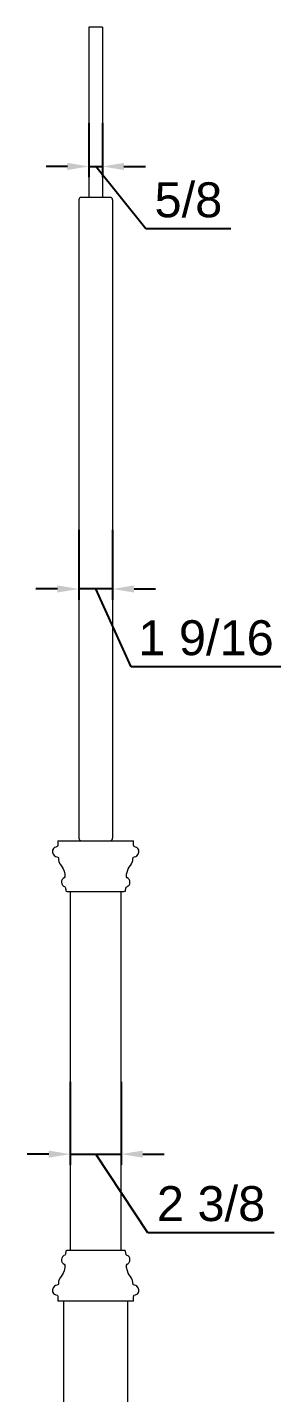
# Model space of a CAD drawing. Header units: inches. Extents: x -11 to 148, y 0 to 136.
# Drawn here: x 80.6 to 92.4, y 72.4 to 135.9 of the extents above; entities that cross this region are included whole.
import ezdxf

# ---------------------------------------------------------------- set-up
doc = ezdxf.new("R2010")
doc.units = ezdxf.units.IN
doc.layers.add('ZANO_R', color=7, linetype='Continuous', lineweight=0)
doc.layers.add('ZANO_W', color=1, linetype='Continuous', lineweight=0)
doc.styles.get("Standard").update_dxf_attribs({"font": 'arial.ttf'})
doc.dimstyles.new('amerykanie', dxfattribs={"dimtxt": 50, "dimasz": 50, "dimexe": 0.5, "dimexo": 0.5, "dimgap": 1, "dimtad": 1, "dimdec": 0, "dimzin": 0, "dimlunit": 5, "dimtxsty": 'Standard', "dimcen": 0.09, "dimclrd": 1, "dimclre": 1, "dimclrt": 1, "dimazin": 0, "dimtfac": 1, "dimtdec": 0, "dimtmove": 0, "dimatfit": 3, "dimfxl": 1, "dimtzin": 0, "dimarcsym": 1})

# ---------------------------------------------------------------- blocks, each defined once
blk = doc.blocks.new('*D375')
at = {"layer": 'ZANO_W', "color": 1, "lineweight": -2}
for p, q in [((82.626, 86.841), (82.626, 82.973)), ((85, 86.841), (85, 82.973)), ((81.626, 83.473), (80.626, 83.473)), ((82.626, 83.473), (85, 83.473)), ((86.242, 79.82), (83.813, 83.473)), ((86, 83.473), (87, 83.473)), ((92.125, 79.82), (86.242, 79.82))]:
    blk.add_line(p, q, dxfattribs=at)
at = {"layer": 'ZANO_W', "color": 1}
for points in [[(81.626, 83.306), (81.626, 83.64), (82.626, 83.473)], [(86, 83.64), (86, 83.306), (85, 83.473)]]:
    blk.add_solid(points, dxfattribs=at)
at = {"layer": 'ZANO_W', "color": 1, "insert": (89.184, 81.161), "char_height": 1.625, "attachment_point": 5}
blk.add_mtext('2 3/8', dxfattribs=at)
blk = doc.blocks.new('*D378')
at = {"layer": 'ZANO_W', "color": 1, "lineweight": -2}
for p, q in [((83.026, 112.511), (83.026, 109.26)), ((84.6, 112.511), (84.6, 109.26)), ((82.026, 109.76), (81.026, 109.76)), ((84.6, 109.76), (83.026, 109.76)), ((85.468, 106.141), (83.813, 109.76)), ((85.6, 109.76), (86.6, 109.76)), ((92.428, 106.141), (85.468, 106.141))]:
    blk.add_line(p, q, dxfattribs=at)
at = {"layer": 'ZANO_W', "color": 1}
for points in [[(82.026, 109.593), (82.026, 109.927), (83.026, 109.76)], [(85.6, 109.927), (85.6, 109.593), (84.6, 109.76)]]:
    blk.add_solid(points, dxfattribs=at)
at = {"layer": 'ZANO_W', "color": 1, "insert": (88.948, 107.481), "char_height": 1.625, "attachment_point": 5}
blk.add_mtext('1 9/16', dxfattribs=at)
blk = doc.blocks.new('*D379')
at = {"layer": 'ZANO_W', "color": 1, "lineweight": -2}
for p, q in [((83.498, 131.428), (83.498, 128.912)), ((84.128, 131.428), (84.128, 128.912)), ((82.498, 129.412), (81.498, 129.412)), ((83.498, 129.412), (84.128, 129.412)), ((86.148, 126.51), (83.813, 129.412)), ((85.128, 129.412), (86.128, 129.412)), ((90.11, 126.51), (86.148, 126.51))]:
    blk.add_line(p, q, dxfattribs=at)
at = {"layer": 'ZANO_W', "color": 1}
for points in [[(82.498, 129.245), (82.498, 129.579), (83.498, 129.412)], [(85.128, 129.579), (85.128, 129.245), (84.128, 129.412)]]:
    blk.add_solid(points, dxfattribs=at)
at = {"layer": 'ZANO_W', "color": 1, "insert": (88.129, 127.85), "char_height": 1.625, "attachment_point": 5}
blk.add_mtext('5/8', dxfattribs=at)

msp = doc.modelspace()

# ---------------------------------------------------------------- linework, layer by layer
at = {"layer": 'ZANO_R'}
for p, q in [((84.12802, 135.88462), (83.4981, 135.88462)), ((83.4981, 135.88462), (83.4981, 127.97122)), ((84.12802, 135.88462), (84.12802, 127.97122)), ((83.02566, 127.85312), (83.02566, 98.16808)), ((84.48235, 127.97122), (83.14377, 127.97122)), ((84.60046, 127.85312), (84.60046, 98.16808)), ((82.05454, 98.04997), (83.14377, 98.04997)), ((83.14377, 98.04997), (84.48235, 98.04997)), ((84.48235, 98.04997), (85.22186, 98.04997)), ((85.22186, 98.04997), (85.57158, 98.04997)), ((82.50099, 95.68777), (84.86419, 95.68777)), ((82.62605, 95.68777), (82.62605, 78.99486)), ((84.86419, 95.68777), (85.12513, 95.68777)), ((85.00007, 78.99486), (85.00007, 95.68777)), ((85.12513, 78.99486), (82.50099, 78.99486)), ((85.57158, 76.63265), (82.05454, 76.63265)), ((82.31503, 76.63265), (82.31503, 64.42793)), ((85.31109, 64.42793), (85.31109, 76.63265))]:
    msp.add_line(p, q, dxfattribs=at)
at = {"layer": 'ZANO_R', "flags": 128}
for points in [[(82.05454, 98.04997), (82.05539, 97.96346), (82.05594, 97.90623), (82.05564, 97.87023), (82.05362, 97.84511), (82.04906, 97.82523), (82.04419, 97.80929), (82.03471, 97.7911), (82.01502, 97.77583), (81.95574, 97.75267), (81.89564, 97.73002), (81.84846, 97.69547), (81.80642, 97.61645), (81.79993, 97.51994), (81.83005, 97.4235), (81.89784, 97.34469), (81.9462, 97.31738), (82.00349, 97.30042), (82.05335, 97.28375), (82.0678, 97.27034), (82.07587, 97.25376), (82.07985, 97.21024), (82.07927, 97.16201), (82.09956, 97.08123), (82.14947, 96.97623), (82.19957, 96.89468), (82.24849, 96.82087), (82.29503, 96.73897), (82.33799, 96.63314), (82.3758, 96.48775), (82.38179, 96.43028), (82.37459, 96.37214), (82.34761, 96.32148), (82.29824, 96.2896), (82.2525, 96.24915), (82.22562, 96.18868), (82.21808, 96.11768), (82.23025, 96.04575), (82.26252, 95.98248), (82.30533, 95.94304), (82.3524, 95.91812), (82.37752, 95.90394), (82.39303, 95.88701), (82.40171, 95.86481), (82.40893, 95.83047), (82.41606, 95.78772), (82.42152, 95.75892), (82.42492, 95.73587), (82.42572, 95.72729), (82.42685, 95.71679), (82.43251, 95.70648), (82.44467, 95.70003), (82.46302, 95.69507), (82.50099, 95.68777)], [(85.12513, 95.68777), (85.17163, 95.69708), (85.18462, 95.70125), (85.19361, 95.70648), (85.19927, 95.71679), (85.2004, 95.72729), (85.2012, 95.73587), (85.20579, 95.7649), (85.21454, 95.81472), (85.22309, 95.8597), (85.2331, 95.88701), (85.25433, 95.90776), (85.29264, 95.92735), (85.33112, 95.95015), (85.36361, 95.98248), (85.39587, 96.04575), (85.40804, 96.11768), (85.4005, 96.18868), (85.37362, 96.24915), (85.32788, 96.2896), (85.27852, 96.32148), (85.25153, 96.37214), (85.24433, 96.43028), (85.25033, 96.48775), (85.28813, 96.63314), (85.33109, 96.73897), (85.37763, 96.82087), (85.42655, 96.89468), (85.47665, 96.97623), (85.52657, 97.08123), (85.54281, 97.13283), (85.54715, 97.18317), (85.54615, 97.22002), (85.55025, 97.25376), (85.55832, 97.27034), (85.57277, 97.28375), (85.62263, 97.30042), (85.67992, 97.31738), (85.72828, 97.34469), (85.79608, 97.4235), (85.82619, 97.51994), (85.8197, 97.61645), (85.77766, 97.69547), (85.73048, 97.73002), (85.67038, 97.75267), (85.6111, 97.77583), (85.59141, 97.7911), (85.58194, 97.80929), (85.57707, 97.82523), (85.57251, 97.84511), (85.57048, 97.87023), (85.57018, 97.90623), (85.57073, 97.96346), (85.57158, 98.04997)], [(82.50099, 78.99486), (82.45449, 78.98554), (82.4415, 78.98137), (82.43251, 78.97615), (82.42685, 78.96583), (82.42572, 78.95533), (82.42492, 78.94676), (82.42033, 78.91772), (82.41158, 78.8679), (82.40303, 78.82292), (82.39303, 78.79561), (82.37179, 78.77486), (82.33348, 78.75528), (82.295, 78.73248), (82.26252, 78.70014), (82.23025, 78.63688), (82.21808, 78.56494), (82.22562, 78.49394), (82.2525, 78.43348), (82.29824, 78.39302), (82.34761, 78.36115), (82.37459, 78.31048), (82.38179, 78.25234), (82.3758, 78.19487), (82.33799, 78.04948), (82.29503, 77.94366), (82.24849, 77.86175), (82.19957, 77.78794), (82.14947, 77.70639), (82.09956, 77.6014), (82.08331, 77.5498), (82.07897, 77.49945), (82.07997, 77.4626), (82.07587, 77.42886), (82.0678, 77.41228), (82.05335, 77.39887), (82.00349, 77.3822), (81.9462, 77.36524), (81.89784, 77.33793), (81.83005, 77.25912), (81.79993, 77.16269), (81.80642, 77.06618), (81.84846, 76.98716), (81.89564, 76.95261), (81.95574, 76.92995), (82.01502, 76.90679), (82.03471, 76.89152), (82.04419, 76.87333), (82.04906, 76.85739), (82.05362, 76.83751), (82.05564, 76.81239), (82.05594, 76.77639), (82.05539, 76.71916), (82.05454, 76.63265)], [(85.57158, 76.63265), (85.57073, 76.71916), (85.57018, 76.77639), (85.57048, 76.81239), (85.57251, 76.83751), (85.57707, 76.85739), (85.58194, 76.87333), (85.59141, 76.89152), (85.6111, 76.90679), (85.67038, 76.92995), (85.73048, 76.95261), (85.77766, 76.98716), (85.8197, 77.06618), (85.82619, 77.16269), (85.79608, 77.25912), (85.72828, 77.33793), (85.67992, 77.36524), (85.62263, 77.3822), (85.57277, 77.39887), (85.55832, 77.41228), (85.55025, 77.42886), (85.54627, 77.47238), (85.54685, 77.52061), (85.52657, 77.6014), (85.47665, 77.70639), (85.42655, 77.78794), (85.37763, 77.86175), (85.33109, 77.94366), (85.28813, 78.04948), (85.25033, 78.19487), (85.24433, 78.25234), (85.25153, 78.31048), (85.27852, 78.36115), (85.32788, 78.39302), (85.37362, 78.43348), (85.4005, 78.49394), (85.40804, 78.56494), (85.39587, 78.63688), (85.36361, 78.70014), (85.32079, 78.73959), (85.27372, 78.76451), (85.24861, 78.77868), (85.2331, 78.79561), (85.22441, 78.81781), (85.21719, 78.85215), (85.21006, 78.89491), (85.2046, 78.92371), (85.2012, 78.94676), (85.2004, 78.95533), (85.19927, 78.96583), (85.19361, 78.97615), (85.18145, 78.98259), (85.1631, 78.98755), (85.12513, 78.99486)]]:
    msp.add_lwpolyline(points, dxfattribs=at)
at = {"layer": 'ZANO_R'}
for centre, start, end in [((83.14377, 127.85312), 90, 180), ((84.48235, 127.85312), 0, 90), ((83.14377, 98.16808), 180, 270), ((84.48235, 98.16808), 270, 0)]:
    msp.add_arc(centre, 0.11811, start, end, dxfattribs=at)

# ---------------------------------------------------------------- dimensions: what is measured, and where the dimension line sits
at = {"layer": 'ZANO_W'}
for base, p1, p2, picture, middle in [((84.12802, 129.41202), (83.4981, 131.92792), (84.12802, 131.92792), '*D379', (86.64823, 126.51025)), ((83.02566, 109.76008), (84.60046, 113.0106), (83.02566, 113.0106), '*D378', (85.96777, 106.14084)), ((85.00007, 83.47286), (82.62605, 87.34131), (85.00007, 87.34131), '*D375', (86.74243, 79.82037))]:
    dim = msp.add_linear_dim(base=base, p1=p1, p2=p2, dimstyle='amerykanie', override={"dimtxt": 1.625, "dimasz": 1, "dimgap": 0.5, "dimdec": 4, "dimaunit": 1, "dimadec": 1, "dimtdec": 4, "dimtmove": 1, "dimfrac": 2}, dxfattribs=at)
    dim.commit()
    dim.dimension.update_dxf_attribs({"geometry": picture, "text_midpoint": middle, "dimtype": 160})

doc.saveas('drawing.dxf')
